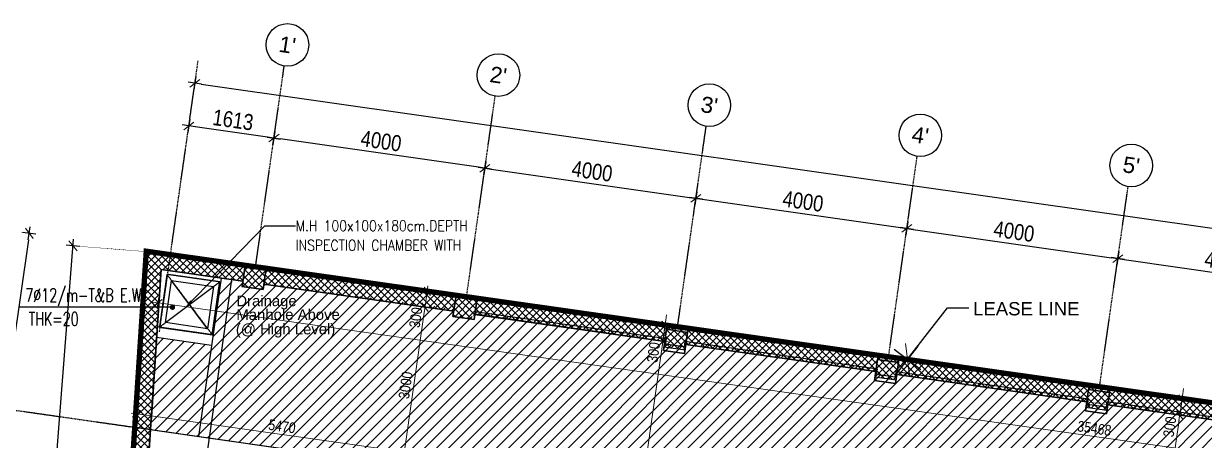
# Model space of a CAD drawing. Header units: inches. Extents: x 676944 to 1044153, y 326920 to 502369.
# Drawn here: x 698436 to 720598, y 398088 to 405906 of the extents above; entities that cross this region are included whole.
import ezdxf
from ezdxf.enums import TextEntityAlignment as Align

# ---------------------------------------------------------------- set-up
doc = ezdxf.new("R2010")
doc.units = ezdxf.units.IN
doc.header["$MEASUREMENT"] = 0
for name, pattern in [('CENTER', [50.8, 31.75, -6.35, 6.35, -6.35]), ('DASHED2', [9.525, 6.35, -3.175]), ('DOT2', [3.175, 0, -3.175]), ('HIDDEN', [9.525, 6.35, -3.175])]:
    doc.linetypes.add(name, pattern=pattern)
for name, color, linetype, lineweight in [('A-DIMENSION', 7, 'Continuous', 9), ('A-HATCH CONCRETE', 254, 'Continuous', 5), ('A-LEASING LINE', 7, 'DASHED2', 9), ('wall hatch', 252, 'Continuous', 0)]:
    doc.layers.add(name, color=color, linetype=linetype, lineweight=lineweight)
for name, color, linetype in [('Axis', 9, 'CENTER'), ('dim-axis', 15, 'Continuous'), ('P-PIPE-DRA', 40, 'Continuous'), ('P-PIPE-DRA-TXT', 181, 'Continuous'), ('S-BEAM', 2, 'Continuous'), ('S-COL', 210, 'Continuous'), ('S-COL-1', 7, 'Continuous'), ('S-HAT', 45, 'Continuous'), ('S-REIN-TXT', 3, 'Continuous'), ('S-WALL', 1, 'Continuous'), ('SHAFT', 7, 'Continuous'), ('TAXT', 3, 'Continuous'), ('TEXT', 181, 'Continuous'), ('THN', 1, 'Continuous')]:
    doc.layers.add(name, color=color, linetype=linetype)
doc.styles.add('ARIAL', font='ARIALN.TTF')
doc.styles.add('ROMAND', font='ROMAND.shx')
doc.styles.add('SS', font='romand.shx', dxfattribs={"width": 0.85, "height": 200})
doc.styles.get("Standard").update_dxf_attribs({"font": 'arial.ttf'})
doc.styles.add('style1', font='arial.ttf')
doc.dimstyles.new('DIM-100', dxfattribs={"dimscale": 150, "dimtxt": 2, "dimasz": 1, "dimexe": 0.75, "dimexo": 1, "dimgap": 0.5, "dimtad": 1, "dimdec": 0, "dimzin": 11, "dimdsep": 46, "dimtxsty": 'ARIAL', "dimblk": 'R', "dimcen": 2.5, "dimdle": 1, "dimclrd": 256, "dimclre": 256, "dimclrt": 256, "dimazin": 0, "dimtfac": 1, "dimtdec": 0, "dimtix": 1, "dimtmove": 2, "dimatfit": 3, "dimldrblk": 'R', "dimtolj": 1, "dimtzin": 3, "dimlwd": -1, "dimlwe": 13, "dimarcsym": 0})
doc.dimstyles.new('ELSAYED', dxfattribs={"dimtxt": 250, "dimasz": 180, "dimexe": 0, "dimexo": 0, "dimgap": 0.025, "dimtad": 1, "dimlfac": 0.001, "dimzin": 0, "dimdsep": 46, "dimtxsty": 'SS', "dimcen": 0, "dimdle": 0.02, "dimclrd": 1, "dimclre": 1, "dimclrt": 1, "dimadec": 0, "dimazin": 0, "dimtfac": 1, "dimtix": 1, "dimtmove": 2, "dimatfit": 1, "dimfxl": 0, "dimtolj": 1, "dimtzin": 0, "dimlwe": -1, "dimarcsym": 0})
doc.dimstyles.get("Standard").update_dxf_attribs({"dimtxt": 0.18, "dimasz": 0.18, "dimexe": 0.18, "dimexo": 0.0625, "dimgap": 0.09, "dimtad": 0, "dimtih": 1, "dimtoh": 1, "dimdec": 4, "dimzin": 0, "dimdsep": 46, "dimtxsty": 'Standard', "dimcen": 0.09, "dimadec": 0, "dimazin": 0, "dimtfac": 1, "dimtdec": 4, "dimtofl": 0, "dimtmove": 0, "dimatfit": 3, "dimfxl": 1, "dimtolj": 1, "dimtzin": 0, "dimarcsym": 0})
pattern_1 = [(45, (190988.5, 110389.5), (-66.291261, 66.291261), []), (135, (190988.5, 110389.5), (-66.291261, -66.291261), [])]

# ---------------------------------------------------------------- blocks, each defined once
blk = doc.blocks.new('R')
for p, q in [((0, -1.05), (0, 1.05)), ((-1.05, 0), (1.05, 0))]:
    blk.add_line(p, q)
at = {"color": 4, "lineweight": 13}
blk.add_line((-0.707, -0.707), (0.707, 0.707), dxfattribs=at)
blk = doc.blocks.new('*D203')
at = {"layer": 'A-DIMENSION', "linetype": 'DOT2', "lineweight": 13, "transparency": 16777216}
for p, q in [((700976, 400805), (700946, 400594)), ((736089, 395793), (736058, 395582))]:
    blk.add_line(p, q, dxfattribs=at)
at = {"layer": 'A-DIMENSION', "transparency": 16777216}
blk.add_line((701056, 400654), (735970, 395670), dxfattribs=at)
at = {"layer": 'Defpoints', "color": 0, "transparency": 16777216}
for p in [(700990, 400904), (736103, 395892), (736069, 395656)]:
    blk.add_point(p, dxfattribs=at)
at = {"layer": 'A-DIMENSION', "transparency": 16777216, "xscale": 100, "yscale": 100, "zscale": 100}
for p, rotation in [((700957, 400668), 171.8770136125117), ((736069, 395656), 351.8770136125117)]:
    blk.add_blockref('R', p, dxfattribs=dict(at, rotation=rotation))
at = {"layer": 'A-DIMENSION', "transparency": 16777216, "insert": (718534, 398313), "char_height": 200, "attachment_point": 5, "rotation": 351.877, "style": 'ARIAL'}
blk.add_mtext('\\A1;35468', dxfattribs=at)
blk = doc.blocks.new('*D207')
at = {"layer": 'A-DIMENSION', "linetype": 'DOT2', "lineweight": 13, "transparency": 16777216}
for p, q in [((717971, 398873), (720211, 398554)), ((716382, 387736), (718621, 387417))]:
    blk.add_line(p, q, dxfattribs=at)
at = {"layer": 'A-DIMENSION', "transparency": 16777216}
blk.add_line((718561, 387526), (720122, 398465), dxfattribs=at)
at = {"layer": 'Defpoints', "color": 0, "transparency": 16777216}
for p in [(717872, 398887), (720136, 398564), (716283, 387750)]:
    blk.add_point(p, dxfattribs=at)
at = {"layer": 'A-DIMENSION', "transparency": 16777216, "xscale": 100, "yscale": 100, "zscale": 100}
for p, rotation in [((720136, 398564), 81.87733064585014), ((718547, 387427), 261.8773306458501)]:
    blk.add_blockref('R', p, dxfattribs=dict(at, rotation=rotation))
at = {"layer": 'A-DIMENSION', "transparency": 16777216, "insert": (719191, 393017), "char_height": 200, "attachment_point": 5, "rotation": 81.8773, "style": 'ARIAL'}
blk.add_mtext('\\A1;11250', dxfattribs=at)
blk = doc.blocks.new('*D174')
at = {"layer": 'A-DIMENSION', "linetype": 'DOT2', "lineweight": 13, "transparency": 16777216}
for p, q in [((700536, 398432), (700569, 398661)), ((705951, 397660), (705983, 397888))]:
    blk.add_line(p, q, dxfattribs=at)
at = {"layer": 'A-DIMENSION', "transparency": 16777216}
blk.add_line((705874, 397828), (700657, 398572), dxfattribs=at)
at = {"layer": 'Defpoints', "color": 0, "transparency": 16777216}
for p in [(700558, 398586), (700522, 398333), (705937, 397561)]:
    blk.add_point(p, dxfattribs=at)
at = {"layer": 'A-DIMENSION', "transparency": 16777216, "xscale": 100, "yscale": 100, "zscale": 100}
for p, rotation in [((700558, 398586), 171.8773290511251), ((705973, 397814), 351.8773290511251)]:
    blk.add_blockref('R', p, dxfattribs=dict(at, rotation=rotation))
at = {"layer": 'A-DIMENSION', "transparency": 16777216, "insert": (703287, 398351), "char_height": 200, "attachment_point": 5, "rotation": 351.8773, "style": 'ARIAL'}
blk.add_mtext('\\A1;5470', dxfattribs=at)
blk = doc.blocks.new('*D175')
at = {"layer": 'A-DIMENSION', "transparency": 16777216}
for p, q in [((720193, 398960), (720207, 399059)), ((720136, 398564), (720179, 398861)), ((720122, 398465), (720108, 398366))]:
    blk.add_line(p, q, dxfattribs=at)
at = {"layer": 'A-DIMENSION', "linetype": 'DOT2', "lineweight": 13, "transparency": 16777216}
for p, q in [((720119, 398870), (720105, 398872)), ((719977, 398587), (720211, 398554))]:
    blk.add_line(p, q, dxfattribs=at)
at = {"layer": 'Defpoints', "color": 0, "transparency": 16777216}
for p in [(720179, 398861), (720218, 398856), (719878, 398601)]:
    blk.add_point(p, dxfattribs=at)
at = {"layer": 'A-DIMENSION', "transparency": 16777216, "xscale": 100, "yscale": 100, "zscale": 100}
for p, rotation in [((720179, 398861), 261.8773306445784), ((720136, 398564), 81.87733064457838)]:
    blk.add_blockref('R', p, dxfattribs=dict(at, rotation=rotation))
at = {"layer": 'A-DIMENSION', "transparency": 16777216, "insert": (719948, 398343), "char_height": 200, "attachment_point": 5, "rotation": 81.8773, "style": 'ARIAL'}
blk.add_mtext('\\A1;300', dxfattribs=at)
blk = doc.blocks.new('*D176')
at = {"layer": 'A-DIMENSION', "linetype": 'DOT2', "lineweight": 13, "transparency": 16777216}
for p, q in [((706013, 400883), (705937, 400894)), ((705971, 400586), (705894, 400597))]:
    blk.add_line(p, q, dxfattribs=at)
at = {"layer": 'A-DIMENSION', "transparency": 16777216}
blk.add_line((705997, 400784), (705983, 400685), dxfattribs=at)
at = {"layer": 'Defpoints', "color": 0, "transparency": 16777216}
for p in [(706112, 400869), (705969, 400586), (706070, 400572)]:
    blk.add_point(p, dxfattribs=at)
at = {"layer": 'A-DIMENSION', "transparency": 16777216, "xscale": 100, "yscale": 100, "zscale": 100}
for p, rotation in [((706011, 400883), 81.87732905002422), ((705969, 400586), 261.8773290500242)]:
    blk.add_blockref('R', p, dxfattribs=dict(at, rotation=rotation))
at = {"layer": 'A-DIMENSION', "transparency": 16777216, "insert": (705797, 400393), "char_height": 200, "attachment_point": 5, "rotation": 81.8773, "style": 'ARIAL'}
blk.add_mtext('\\A1;300', dxfattribs=at)
blk = doc.blocks.new('*D177')
at = {"layer": 'A-DIMENSION', "transparency": 16777216}
blk.add_line((705954, 400487), (705559, 397716), dxfattribs=at)
at = {"layer": 'A-DIMENSION', "linetype": 'DOT2', "lineweight": 13, "transparency": 16777216}
for p, q in [((705971, 400586), (705894, 400597)), ((705838, 397575), (705471, 397627))]:
    blk.add_line(p, q, dxfattribs=at)
at = {"layer": 'Defpoints', "color": 0, "transparency": 16777216}
for p in [(706070, 400572), (705545, 397617), (705937, 397561)]:
    blk.add_point(p, dxfattribs=at)
at = {"layer": 'A-DIMENSION', "transparency": 16777216, "xscale": 100, "yscale": 100, "zscale": 100}
for p, rotation in [((705969, 400586), 81.87732904774347), ((705545, 397617), 261.8773290477435)]:
    blk.add_blockref('R', p, dxfattribs=dict(at, rotation=rotation))
at = {"layer": 'A-DIMENSION', "transparency": 16777216, "insert": (705606, 399123), "char_height": 200, "attachment_point": 5, "rotation": 81.8773, "style": 'ARIAL'}
blk.add_mtext('\\A1;3000', dxfattribs=at)
blk = doc.blocks.new('*D220')
at = {"layer": 'A-DIMENSION', "transparency": 16777216}
blk.add_line((709035, 390148), (710420, 399850), dxfattribs=at)
at = {"layer": 'A-DIMENSION', "linetype": 'DOT2', "lineweight": 13, "transparency": 16777216}
for p, q in [((710498, 399940), (710508, 399938)), ((709006, 390052), (708947, 390060))]:
    blk.add_line(p, q, dxfattribs=at)
at = {"layer": 'Defpoints', "color": 0, "transparency": 16777216}
for p in [(710399, 399954), (710434, 399949), (709105, 390038)]:
    blk.add_point(p, dxfattribs=at)
at = {"layer": 'A-DIMENSION', "transparency": 16777216, "xscale": 100, "yscale": 100, "zscale": 100}
for p, rotation in [((710434, 399949), 81.87732904774347), ((709021, 390049), 261.8773290477435)]:
    blk.add_blockref('R', p, dxfattribs=dict(at, rotation=rotation))
at = {"layer": 'A-DIMENSION', "transparency": 16777216, "insert": (709577, 395021), "char_height": 200, "attachment_point": 5, "rotation": 81.8773, "style": 'ARIAL'}
blk.add_mtext('\\A1;10000', dxfattribs=at)
blk = doc.blocks.new('*D221')
at = {"layer": 'A-DIMENSION', "linetype": 'DOT2', "lineweight": 13, "transparency": 16777216}
for p, q in [((710412, 400255), (710402, 400256)), ((710498, 399940), (710508, 399938))]:
    blk.add_line(p, q, dxfattribs=at)
at = {"layer": 'A-DIMENSION', "transparency": 16777216}
for p, q in [((710434, 399949), (710476, 400246)), ((710490, 400345), (710504, 400444)), ((710420, 399850), (710406, 399751))]:
    blk.add_line(p, q, dxfattribs=at)
at = {"layer": 'Defpoints', "color": 0, "transparency": 16777216}
for p in [(710476, 400246), (710511, 400241), (710399, 399954)]:
    blk.add_point(p, dxfattribs=at)
at = {"layer": 'A-DIMENSION', "transparency": 16777216, "xscale": 100, "yscale": 100, "zscale": 100}
for p, rotation in [((710476, 400246), 261.8773290477435), ((710434, 399949), 81.87732904774347)]:
    blk.add_blockref('R', p, dxfattribs=dict(at, rotation=rotation))
at = {"layer": 'A-DIMENSION', "transparency": 16777216, "insert": (710259, 399739), "char_height": 200, "attachment_point": 5, "rotation": 81.8773, "style": 'ARIAL'}
blk.add_mtext('\\A1;300', dxfattribs=at)
blk = doc.blocks.new('SDFGBS')
at = {"color": 254, "linetype": 'Continuous', "ltscale": 100}
blk.add_lwpolyline([(548358.7, 199352.4), (548358.7, 205055.3), (548158.7, 205052.4), (546609.2, 205052.4), (546609.2, 211052.4), (542748.5, 211052.4), (542748.5, 217853.6), (543751.9, 217706.5), (543785.2, 217903.8), (544329.2, 221715.1), (545372.1, 229020.7), (545414.4, 229317.7), (509749.2, 234378), (508982.7, 222668.9), (530759.5, 219560.9), (530757.7, 213002.3), (529859.4, 213002.3), (529859.4, 212802.4), (529859.4, 209552.4), (521809.4, 209552.4), (521809.4, 209352.4), (521809.4, 199352.4), (548358.7, 199352.4)], dxfattribs=at)
at = {"layer": 'S-WALL', "color": 254}
blk.add_lwpolyline([(509749.2, 234378), (509749.2, 234378), (507454.1, 199352.4), (557584.1, 199352.4), (559375.7, 227295.1), (545410.2, 229288.3)], dxfattribs=at)
blk = doc.blocks.new('*D339')
at = {"layer": 'Defpoints', "color": 0, "transparency": 16777216}
for p in [(204628, 452314), (204628, 452314), (206212, 451990)]:
    blk.add_point(p, dxfattribs=at)
at = {"layer": 'dim-axis', "linetype": 'DOT2', "lineweight": 13, "transparency": 16777216}
for p, q in [((204607, 452166), (204612, 452203)), ((206233, 452139), (206241, 452198))]:
    blk.add_line(p, q, dxfattribs=at)
at = {"layer": 'dim-axis', "transparency": 16777216}
blk.add_line((206107, 452103), (204747, 452297), dxfattribs=at)
at = {"layer": 'dim-axis', "transparency": 16777216, "xscale": 120, "yscale": 120, "zscale": 120}
for p, rotation in [((204628, 452314), 171.873611255054), ((206226, 452086), 351.8736112550541)]:
    blk.add_blockref('R', p, dxfattribs=dict(at, rotation=rotation))
at = {"layer": 'dim-axis', "transparency": 16777216, "insert": (205459, 452426), "char_height": 300, "attachment_point": 5, "rotation": 351.8736, "style": 'ARIAL'}
blk.add_mtext('\\A1;1613', dxfattribs=at)
blk = doc.blocks.new('*D340')
at = {"layer": 'Defpoints', "color": 0, "transparency": 16777216}
for p in [(210145, 451238), (214145, 450956), (214145, 450956)]:
    blk.add_point(p, dxfattribs=at)
at = {"layer": 'dim-axis', "linetype": 'DOT2', "lineweight": 13, "transparency": 16777216}
for p, q in [((210166, 451387), (210201, 451632)), ((214166, 451104), (214161, 451067))]:
    blk.add_line(p, q, dxfattribs=at)
at = {"layer": 'dim-axis', "transparency": 16777216}
blk.add_line((210304, 451504), (214026, 450972), dxfattribs=at)
at = {"layer": 'dim-axis', "transparency": 16777216, "xscale": 120, "yscale": 120, "zscale": 120}
for p, rotation in [((210185, 451521), 171.873611255054), ((214145, 450956), 351.8736112550541)]:
    blk.add_blockref('R', p, dxfattribs=dict(at, rotation=rotation))
at = {"layer": 'dim-axis', "transparency": 16777216, "insert": (212198, 451464), "char_height": 300, "attachment_point": 5, "rotation": 351.8736, "style": 'ARIAL'}
blk.add_mtext('\\A1;4000', dxfattribs=at)
blk = doc.blocks.new('*D341')
at = {"layer": 'Defpoints', "color": 0, "transparency": 16777216}
for p in [(218105, 450390), (218105, 450390), (213929, 449440)]:
    blk.add_point(p, dxfattribs=at)
at = {"layer": 'dim-axis', "linetype": 'DOT2', "lineweight": 13, "transparency": 16777216}
for p, q in [((213950, 449589), (214161, 451067)), ((218126, 450539), (218121, 450501))]:
    blk.add_line(p, q, dxfattribs=at)
at = {"layer": 'dim-axis', "transparency": 16777216}
blk.add_line((214264, 450939), (217986, 450407), dxfattribs=at)
at = {"layer": 'dim-axis', "transparency": 16777216, "xscale": 120, "yscale": 120, "zscale": 120}
for p, rotation in [((214145, 450955), 171.873611255054), ((218105, 450390), 351.8736112550541)]:
    blk.add_blockref('R', p, dxfattribs=dict(at, rotation=rotation))
at = {"layer": 'dim-axis', "transparency": 16777216, "insert": (216157, 450899), "char_height": 300, "attachment_point": 5, "rotation": 351.8736, "style": 'ARIAL'}
blk.add_mtext('\\A1;4000', dxfattribs=at)
blk = doc.blocks.new('*D342')
at = {"layer": 'Defpoints', "color": 0, "transparency": 16777216}
for p in [(222065, 449825), (222065, 449825), (217889, 448875)]:
    blk.add_point(p, dxfattribs=at)
at = {"layer": 'dim-axis', "linetype": 'DOT2', "lineweight": 13, "transparency": 16777216}
for p, q in [((217910, 449023), (218121, 450501)), ((222086, 449973), (222081, 449936))]:
    blk.add_line(p, q, dxfattribs=at)
at = {"layer": 'dim-axis', "transparency": 16777216}
blk.add_line((218224, 450373), (221946, 449842), dxfattribs=at)
at = {"layer": 'dim-axis', "transparency": 16777216, "xscale": 120, "yscale": 120, "zscale": 120}
for p, rotation in [((218105, 450390), 171.873611255054), ((222065, 449825), 351.8736112550541)]:
    blk.add_blockref('R', p, dxfattribs=dict(at, rotation=rotation))
at = {"layer": 'dim-axis', "transparency": 16777216, "insert": (220117, 450333), "char_height": 300, "attachment_point": 5, "rotation": 351.8736, "style": 'ARIAL'}
blk.add_mtext('\\A1;4000', dxfattribs=at)
blk = doc.blocks.new('*D343')
at = {"layer": 'Defpoints', "color": 0, "transparency": 16777216}
for p in [(222065, 449825), (226025, 449259), (226025, 449259)]:
    blk.add_point(p, dxfattribs=at)
at = {"layer": 'dim-axis', "linetype": 'DOT2', "lineweight": 13, "transparency": 16777216}
for p, q in [((222044, 449676), (222049, 449713)), ((226003, 449111), (226009, 449148))]:
    blk.add_line(p, q, dxfattribs=at)
at = {"layer": 'dim-axis', "transparency": 16777216}
blk.add_line((222184, 449808), (225906, 449276), dxfattribs=at)
at = {"layer": 'dim-axis', "transparency": 16777216, "xscale": 120, "yscale": 120, "zscale": 120}
for p, rotation in [((222065, 449825), 171.873611255054), ((226025, 449259), 351.8736112550541)]:
    blk.add_blockref('R', p, dxfattribs=dict(at, rotation=rotation))
at = {"layer": 'dim-axis', "transparency": 16777216, "insert": (224077, 449768), "char_height": 300, "attachment_point": 5, "rotation": 351.8736, "style": 'ARIAL'}
blk.add_mtext('\\A1;4000', dxfattribs=at)
blk = doc.blocks.new('*D349')
at = {"layer": 'Defpoints', "color": 0, "transparency": 16777216}
for p in [(206226, 452086), (206226, 452086), (210185, 451521)]:
    blk.add_point(p, dxfattribs=at)
at = {"layer": 'dim-axis', "linetype": 'DOT2', "lineweight": 13, "transparency": 16777216}
for p, q in [((206204, 451938), (206210, 451975)), ((210207, 451669), (210201, 451632))]:
    blk.add_line(p, q, dxfattribs=at)
at = {"layer": 'dim-axis', "transparency": 16777216}
blk.add_line((210067, 451538), (206344, 452069), dxfattribs=at)
at = {"layer": 'dim-axis', "transparency": 16777216, "xscale": 120, "yscale": 120, "zscale": 120}
for p, rotation in [((206226, 452086), 171.873611255054), ((210185, 451521), 351.8736112550541)]:
    blk.add_blockref('R', p, dxfattribs=dict(at, rotation=rotation))
at = {"layer": 'dim-axis', "transparency": 16777216, "insert": (208238, 452030), "char_height": 300, "attachment_point": 5, "rotation": 351.8736, "style": 'ARIAL'}
blk.add_mtext('\\A1;4000', dxfattribs=at)
blk = doc.blocks.new('*D351')
at = {"layer": 'Defpoints', "color": 0, "transparency": 16777216}
for p in [(204286, 449920), (254360, 446044), (253905, 442849)]:
    blk.add_point(p, dxfattribs=at)
at = {"layer": 'dim-axis', "linetype": 'DOT2', "lineweight": 13, "transparency": 16777216}
for p, q in [((204308, 450069), (204758, 453227)), ((253926, 442997), (254376, 446155))]:
    blk.add_line(p, q, dxfattribs=at)
at = {"layer": 'dim-axis', "transparency": 16777216}
blk.add_line((204861, 453098), (254241, 446061), dxfattribs=at)
at = {"layer": 'dim-axis', "transparency": 16777216, "xscale": 120, "yscale": 120, "zscale": 120}
for p, rotation in [((204742, 453115), 171.8890881608404), ((254360, 446044), 351.8890881608405)]:
    blk.add_blockref('R', p, dxfattribs=dict(at, rotation=rotation))
at = {"layer": 'dim-axis', "transparency": 16777216, "insert": (229583, 449805), "char_height": 300, "attachment_point": 5, "rotation": 351.8891, "style": 'ARIAL'}
blk.add_mtext('\\A1;50119', dxfattribs=at)
blk = doc.blocks.new('*D355')
at = {"layer": 'Defpoints', "color": 0, "transparency": 16777216}
for p in [(201634, 450299), (201164, 447010), (201164, 447010)]:
    blk.add_point(p, dxfattribs=at)
at = {"layer": 'dim-axis', "transparency": 16777216}
blk.add_line((201617, 450180), (201181, 447129), dxfattribs=at)
at = {"layer": 'dim-axis', "linetype": 'DOT2', "lineweight": 13, "transparency": 16777216}
for p, q in [((201485, 450320), (201523, 450315)), ((201016, 447031), (201053, 447026))]:
    blk.add_line(p, q, dxfattribs=at)
at = {"layer": 'dim-axis', "transparency": 16777216, "xscale": 120, "yscale": 120, "zscale": 120}
for p, rotation in [((201634, 450299), 81.87726634255867), ((201164, 447010), 261.8772663425587)]:
    blk.add_blockref('R', p, dxfattribs=dict(at, rotation=rotation))
at = {"layer": 'dim-axis', "transparency": 16777216, "insert": (201173, 448687), "char_height": 300, "attachment_point": 5, "rotation": 81.8773, "style": 'ARIAL'}
blk.add_mtext('\\A1;3322', dxfattribs=at)
blk = doc.blocks.new('*D154')
at = {"layer": 'Defpoints', "color": 0, "transparency": 16777216}
for p in [(202455, 450064), (204286, 449920), (201546, 414937)]:
    blk.add_point(p, dxfattribs=at)
at = {"layer": 'dim-axis', "transparency": 16777216}
blk.add_line((199724, 415201), (202446, 449944), dxfattribs=at)
at = {"layer": 'dim-axis', "linetype": 'DOT2', "lineweight": 13, "transparency": 16777216}
for p, q in [((204137, 449932), (202343, 450073)), ((201396, 414949), (199602, 415090))]:
    blk.add_line(p, q, dxfattribs=at)
at = {"layer": 'dim-axis', "transparency": 16777216, "xscale": 120, "yscale": 120, "zscale": 120}
for p, rotation in [((202455, 450064), 85.52071850426819), ((199714, 415081), 265.5207185042681)]:
    blk.add_blockref('R', p, dxfattribs=dict(at, rotation=rotation))
at = {"layer": 'dim-axis', "transparency": 16777216, "insert": (200857, 432590), "char_height": 300, "attachment_point": 5, "rotation": 85.5207, "style": 'ARIAL'}
blk.add_mtext('\\A1;35090', dxfattribs=at)
blk = doc.blocks.new('FSDRHGT')
at = {"layer": 'Axis', "ltscale": 0.5}
for p, q in [((204076.4, 448448.5), (204802.7, 453536.2)), ((205880.6, 449670.2), (206418.4, 453437.1)), ((209840.5, 449105), (210378.3, 452871.9)), ((213800.3, 448539.9), (214338.2, 452306.8)), ((217760.2, 447974.7), (218298.1, 451741.6)), ((221720.1, 447409.5), (222257.9, 451176.4)), ((199802.9, 447204.3), (203612.8, 446660.5))]:
    blk.add_line(p, q, dxfattribs=at)
at = {"layer": 'Axis', "linetype": 'Continuous'}
for centre in [(206478.7, 453832.5), (210438.4, 453267.4), (214398.2, 452702.2), (218357.9, 452137.1), (222317.7, 451571.9)]:
    blk.add_circle(centre, 400, dxfattribs=at)
at = {"layer": 'S-WALL', "color": 7}
blk.add_lwpolyline([(201534.1, 414937.4), (251664.1, 414937.4), (253455.7, 442880.1), (203829.2, 449963)], close=True, dxfattribs=at)
at = {"layer": 'Axis', "linetype": 'Continuous', "style": 'style1'}
for s, p in [("1'", (206478.7, 453832.5)), ("2'", (210438.4, 453267.4)), ("3'", (214398.2, 452702.2)), ("4'", (218357.9, 452137.1)), ("5'", (222317.7, 451571.9))]:
    blk.add_text(s, height=300, rotation=351.41133, dxfattribs=at).set_placement(p, align=Align.MIDDLE)
at = {"layer": 'dim-axis', "color": 3}
for p1, p2, distance, picture, middle in [((204286.5, 449920.3), (253904.5, 442849), 3227.1, '*D351', (229583, 449805.4)), ((201633.9, 450298.9), (201164.5, 447009.9), 0, '*D355', (201173.3, 448686.7)), ((201546, 414937.4), (204286.5, 449920.3), 1837.1, '*D154', (200857.2, 432590.2))]:
    dim = blk.add_aligned_dim(p1=p1, p2=p2, distance=distance, dimstyle='DIM-100', override={"dimasz": 0.8}, dxfattribs=at)
    dim.commit()
    dim.dimension.update_dxf_attribs({"geometry": picture, "text_midpoint": middle})
for base, p1, p2, angle, picture, middle in [((204628.3, 452314.4), (206211.8, 451990.4), (204628.3, 452314.4), 351.87361, '*D339', (205459.2, 452426.3)), ((206225.5, 452086.3), (210185.4, 451520.9), (206225.6, 452086.4), 171.87361, '*D349', (208237.7, 452029.5)), ((214145.2, 450955.5), (210145, 451238.1), (214145.2, 450955.5), 171.87361, '*D340', (212197.6, 451464.1)), ((218105.1, 450390.1), (213928.9, 449440.1), (218105.1, 450390.1), 171.87361, '*D341', (216157.4, 450898.7)), ((222064.9, 449824.7), (217888.8, 448874.7), (222064.9, 449824.7), 171.87361, '*D342', (220117.3, 450333.2)), ((226024.6, 449259.2), (222064.9, 449824.7), (226024.6, 449259.5), 171.87361, '*D343', (224077, 449767.8))]:
    dim = blk.add_linear_dim(base=base, p1=p1, p2=p2, angle=angle, dimstyle='DIM-100', override={"dimasz": 0.8}, dxfattribs=at)
    dim.commit()
    dim.dimension.update_dxf_attribs({"geometry": picture, "text_midpoint": middle})
blk = doc.blocks.new('CEILING PLAN')
at = {"layer": 'S-HAT'}
h = blk.add_hatch(dxfattribs=at)
h.set_pattern_fill('ANSI31', color=254, scale=50, style=0)
h.set_pattern_definition([(45, (393264, 521461.99), (-112.2532, 112.2532), [])])
h.paths.add_polyline_path([(390318, 485183), (390298, 485040), (390318, 485183), (390195, 484461), (390318, 485183), (389288, 485330), (389175, 483608), (389225, 483596), (394317, 482869), (394317, 482870), (394960, 482778), (424090, 478620), (424090, 478620), (424288, 478592), (426169, 478324), (426169, 478324), (426812, 478232), (426812, 478231), (432656, 477397), (432656, 477398), (433200, 477320), (438161, 476612), (438180, 476910), (438280, 476903), (438456, 479651), (434841, 480167), (434827, 480066), (434480, 480116), (434495, 480216), (430881, 480732), (430867, 480632), (430521, 480681), (430535, 480781), (426922, 481297), (426907, 481197), (426561, 481246), (426575, 481347), (422962, 481862), (422947, 481762), (422601, 481812), (422615, 481912), (419002, 482428), (418988, 482327), (418641, 482377), (418655, 482477), (415042, 482993), (415028, 482892), (414681, 482942), (414696, 483042), (411082, 483558), (411068, 483458), (410722, 483507), (410736, 483607), (407123, 484123), (407108, 484023), (406762, 484072), (406776, 484172), (403163, 484688), (403148, 484588), (402802, 484638), (402816, 484738), (399203, 485253), (399189, 485154), (398842, 485203), (398856, 485303), (395243, 485819), (395229, 485719), (394882, 485769), (394896, 485868), (391301, 486331), (391287, 486232), (390891, 486288), (390905, 486387), (390472, 486373), (390384, 485646)])
at = {"layer": 'P-PIPE-DRA', "color": 254}
blk.add_line((389586, 485898), (386712, 485898), dxfattribs=at)
at = {"layer": 'P-PIPE-DRA', "color": 254, "ltscale": 10, "elevation": 0}
for points in [[(389482, 486514), (389340, 485524), (390330, 485383), (390472, 486373)], [(389454, 485609), (389566, 486401), (390358, 486288), (390246, 485496)]]:
    blk.add_lwpolyline(points, close=True, dxfattribs=at)
at = {"layer": 'P-PIPE-DRA', "color": 254, "const_width": 50}
blk.add_lwpolyline([(389611, 485898, -1), (389561, 485898, -1)], format="xyb", close=True, dxfattribs=at)
at = {"layer": 'S-BEAM', "color": 254, "linetype": 'ByBlock'}
for p, q in [((390498, 486445, 0), (390075, 483475, 0)), ((390696, 486417, 0), (390273, 483446, 0)), ((390347, 485381, 0), (389301, 485530, 0)), ((390318, 485183, 0), (389288, 485330, 0)), ((389213, 483598), (438260, 476597)), ((390273, 483446, 0), (390216, 483050, 0))]:
    blk.add_line(p, q, dxfattribs=at)
at = {"layer": 'S-COL-1', "color": 254, "lineweight": 30}
for points in [[(390891, 486288), (391287, 486232), (391343, 486628), (390947, 486684)], [(394850, 485723), (395246, 485666), (395303, 486062), (394907, 486119)], [(398800, 485088), (399196, 485031), (399253, 485427), (398857, 485484)], [(402760, 484523), (403156, 484466), (403213, 484862), (402817, 484919)], [(406720, 483957), (407116, 483901), (407173, 484297), (406777, 484353)], [(388831, 482948), (389131, 482928), (389175, 483604), (388877, 483646)]]:
    blk.add_lwpolyline(points, close=True, dxfattribs=at)
at = {"layer": 'S-HAT', "color": 254}
blk.add_lwpolyline([(410736, 483607), (407123, 484123), (407108, 484023), (406762, 484072), (406776, 484172), (403163, 484688), (403148, 484588), (402802, 484638), (402816, 484738), (399203, 485253), (399189, 485154), (398842, 485203), (398856, 485303), (395268, 485815), (395246, 485666), (394850, 485723), (394865, 485822), (391301, 486331), (391287, 486232), (390891, 486288), (390905, 486387), (389372, 486606), (389196, 483927), (389175, 483608), (389225, 483596), (394317, 482869)], dxfattribs=at)
at = {"layer": 'S-WALL', "color": 254}
blk.add_lwpolyline([(436928, 451923), (386799, 451923), (389094, 486949), (438720, 479866)], close=True, dxfattribs=at)
for points in [[(389175, 483604), (389372, 486606), (390905, 486387)], [(391301, 486331), (394865, 485822)], [(395261, 485765), (398825, 485257)], [(399221, 485200), (402784, 484692)], [(403180, 484635), (406744, 484126)], [(407140, 484070), (410704, 483561)]]:
    blk.add_lwpolyline(points, dxfattribs=at)
at = {"layer": 'THN', "color": 254}
for p, q in [((389454, 485609, 0), (390358, 486288, 0)), ((390246, 485496, 0), (389566, 486401, 0))]:
    blk.add_line(p, q, dxfattribs=at)
at = {"layer": 'P-PIPE-DRA-TXT', "color": 254, "style": 'SS', "width": 0.85}
for s, p in [('M.H 100x100x180cm.DEPTH', (391899, 487326, 0)), ('INSPECTION CHAMBER WITH', (391895, 486962, 0))]:
    blk.add_text(s, height=200, dxfattribs=at).set_placement(p)
at = {"layer": 'S-REIN-TXT', "color": 254, "style": 'ROMAND', "width": 0.7}
for s, p in [('7%%C12/m-T&B E.W', (387910, 486109, 0)), ('THK=20', (387357, 485678, 0))]:
    blk.add_text(s, height=250, dxfattribs=at).set_placement(p, align=Align.MIDDLE)
at = {"layer": 'P-PIPE-DRA-TXT', "color": 254}
blk.add_leader([(389819, 485881, 0), (391317, 487428, 0), (391895, 487428, 0)], dimstyle='ELSAYED', override={"dimgap": 0.025, "dimtad": 0, "dimfxl": 60}, dxfattribs=at)

msp = doc.modelspace()

# ---------------------------------------------------------------- hatches: boundary and pattern name
at = {"layer": 'wall hatch', "linetype": 'Continuous', "ltscale": 100}
h = msp.add_hatch(dxfattribs=at)
h.set_pattern_fill('ANSI37', color=251, scale=750)
h.set_pattern_definition(pattern_1)
h.paths.add_polyline_path([(701015.9, 401293.3), (701149.4, 401274.2), (701191.8, 401571.2), (700737.7, 401636), (700521.5, 398333.5), (700819.1, 398291.2)])
h.paths.add_polyline_path([(702591.2, 401371.5), (701191.8, 401571.2), (701149.4, 401274.2), (702548.8, 401074.5)])
h = msp.add_hatch(dxfattribs=at)
h.set_pattern_fill('ANSI37', color=251, scale=750)
h.set_pattern_definition([(45, (691253.73, -41876.585), (-66.29126, 66.29126), []), (135, (691253.73, -41876.585), (-66.29126, -66.29126), [])])
h.paths.add_polyline_path([(702534.7, 400975.5), (702930.6, 400919), (702987.2, 401314.9), (702591.2, 401371.5)])
h = msp.add_hatch(dxfattribs=at)
h.set_pattern_fill('ANSI37', color=251, scale=750)
h.set_pattern_definition(pattern_1)
h.paths.add_polyline_path([(702987.2, 401314.9), (702944.8, 401017.9), (706465.5, 400515.5), (706516.9, 400566.8), (706551, 400806.3)])
h.paths.add_polyline_path([(706947, 400749.8), (706904.6, 400452.8), (710410.3, 399952.4), (710480.3, 400022.5), (710511.5, 400241)])
h = msp.add_hatch(dxfattribs=at)
h.set_pattern_fill('ANSI37', color=251, scale=750)
h.set_pattern_definition(pattern_1)
h.paths.add_polyline_path([(706494.5, 400410), (706890.5, 400353.5), (706947, 400749.5), (706551, 400806)])
h = msp.add_hatch(dxfattribs=at)
h.set_pattern_fill('ANSI37', color=251, scale=750)
h.set_pattern_definition(pattern_1)
h.paths.add_polyline_path([(710455, 399844.6), (710850.9, 399788.1), (710907.5, 400184.1), (710511.5, 400240.6)])
h = msp.add_hatch(dxfattribs=at)
h.set_pattern_fill('ANSI37', color=251, scale=750)
h.set_pattern_definition(pattern_1)
h.paths.add_polyline_path([(710907.5, 400184.5), (710907.5, 400184.5), (710866.7, 399898.3), (710879.5, 399885.5), (714429, 399378.9), (714471.4, 399675.9)])
h.paths.add_polyline_path([(714867.4, 399619.3), (714825, 399322.3), (718388.3, 398813.8), (718430.7, 399110.8)])
h = msp.add_hatch(dxfattribs=at)
h.set_pattern_fill('ANSI37', color=251, scale=750)
h.set_pattern_definition(pattern_1)
h.paths.add_polyline_path([(714414.8, 399279.2), (714810.8, 399222.7), (714867.3, 399618.7), (714471.3, 399675.2)])
h = msp.add_hatch(dxfattribs=at)
h.set_pattern_fill('ANSI37', color=251, scale=750)
h.set_pattern_definition(pattern_1)
h.paths.add_polyline_path([(718374, 398713.8), (718770, 398657.2), (718826.5, 399053.2), (718430.5, 399109.7)])
h = msp.add_hatch(dxfattribs=at)
h.set_pattern_fill('ANSI37', color=251, scale=750)
h.set_pattern_definition(pattern_1)
h.paths.add_polyline_path([(722390.4, 398545.6), (718826.6, 399054.3), (718784.3, 398757.3), (722348, 398248.6)])
h.paths.add_polyline_path([(726350.2, 397980.5), (722786.4, 398489.1), (722744, 398192.1), (726305.5, 397683.8), (726308.3, 397686.6)])
h.paths.add_polyline_path([(726746.2, 397923.9), (726703.8, 397626.9), (730267.6, 397118.3), (730310, 397415.3)])
h = msp.add_hatch(dxfattribs=at)
h.set_pattern_fill('ANSI37', color=251, scale=750)
h.set_pattern_definition(pattern_1)
h.paths.add_polyline_path([(700819.8, 398291.1), (700521.9, 398333.4), (700476.1, 397634.9), (700775.5, 397615.3), (700802.6, 398029.9), (700800.3, 398032.2), (700803, 398034.9)])

# ---------------------------------------------------------------- linework, layer by layer
at = {"color": 4, "linetype": 'Continuous', "ltscale": 100}
msp.add_lwpolyline([(739347.2, 366610.4), (739347.2, 372313.3), (739147.2, 372310.4), (737597.7, 372310.4), (737597.7, 378310.4), (733737, 378310.4), (733737, 385111.6), (734740.4, 384964.5), (734773.7, 385161.8), (735317.7, 388973.1), (736360.6, 396278.7), (736402.9, 396575.7), (700737.7, 401636), (699971.2, 389926.9), (721748, 386818.9), (721746.2, 380260.3), (720847.9, 380260.3), (720847.9, 380060.4), (720847.9, 376810.4), (712797.9, 376810.4), (712797.9, 376610.4), (712797.9, 366610.4), (739347.2, 366610.4)], dxfattribs=at)
at = {"layer": 'A-HATCH CONCRETE', "linetype": 'Continuous'}
for p, q in [((706614.5, 400797.1), (706614.7, 400797.2)), ((706659.8, 400790.6), (706659.6, 400790.8)), ((706730.5, 400780.5), (706730.7, 400780.6)), ((706814.4, 400768.5), (706814.2, 400768.7)), ((706846.6, 400763.9), (706846.7, 400764.1)), ((706465.5, 400515.5), (706517.6, 400567.5)), ((710410.3, 399952.4), (710480.3, 400022.5)), ((710526.5, 400238.5), (710526, 400239)), ((710559.1, 400233.8), (710559.5, 400234.2)), ((710675.1, 400217.2), (710675.5, 400217.6)), ((710681.1, 400216.4), (710680.6, 400216.9)), ((710791.1, 400200.7), (710791.5, 400201.1)), ((710835.8, 400194.3), (710835.3, 400194.8)), ((710907.2, 400184.1), (710907.5, 400184.5)), ((710879.5, 399885.5), (710866.7, 399898.3)), ((714619.7, 399654), (714620.3, 399654.6)), ((714702.5, 399642.2), (714701.7, 399643)), ((714735.7, 399637.4), (714736.3, 399638)), ((700508.5, 398138.1), (700509.1, 398138.8)), ((700512.3, 398187.6), (700511.7, 398188.2)), ((700810.8, 398154.3), (700810.2, 398154.9)), ((700811.6, 398176.1), (700812.3, 398176.8))]:
    msp.add_line(p, q, dxfattribs=at)
at = {"layer": 'A-LEASING LINE', "color": 6, "const_width": 100}
msp.add_lwpolyline([(700738.3, 401636), (699971.2, 389926.9), (721848, 386804.6), (721848, 380260.3), (720947.9, 380260.5), (720947.9, 376710.4), (712897.9, 376710.4), (712897.9, 366610.4), (739247.2, 366610.4), (739247.2, 372210.4), (737497.6, 372210.4), (737497.7, 378235.4), (733637, 378235.4), (733637, 385223.7), (734660.6, 385076.9), (735811.4, 393217.7), (735819, 393216.6), (736306.1, 396582.2), (700738.3, 401636)], dxfattribs=at)
at = {"layer": 'S-COL', "linetype": 'ByBlock'}
for points in [[(702534.7, 400975.5), (702930.6, 400919), (702987.2, 401314.9), (702591.2, 401371.5)], [(706494.5, 400410), (706890.5, 400353.5), (706947, 400749.5), (706551, 400806)], [(710455, 399844.6), (710850.9, 399788.1), (710907.5, 400184.1), (710511.5, 400240.6)], [(714414.8, 399279.2), (714810.8, 399222.7), (714867.3, 399618.7), (714471.3, 399675.2)], [(718374, 398713.8), (718770, 398657.2), (718826.5, 399053.2), (718430.5, 399109.7)]]:
    msp.add_lwpolyline(points, close=True, dxfattribs=at)
at = {"layer": 'S-COL'}
msp.add_lwpolyline([(700476.1, 397634.9), (700775.5, 397615.3), (700819.8, 398291.1), (700521.9, 398333.4)], close=True, dxfattribs=at)
at = {"layer": 'S-WALL'}
for points in [[(736398.7, 396546.3), (701195.3, 401570.7)], [(702549.4, 401074.4), (701015.9, 401293.3), (700819.1, 398291.2)], [(702549.4, 401074.4), (701171.8, 401271)], [(706509.3, 400509.2), (702945.4, 401017.9)], [(710469.1, 399944), (706905.3, 400452.7)], [(714429, 399378.9), (710865.1, 399887.5)], [(718388.9, 398813.7), (714825, 399322.3)], [(722348.7, 398248.5), (718784.9, 398757.2)]]:
    msp.add_lwpolyline(points, dxfattribs=at)
at = {"layer": 'SHAFT', "linetype": 'HIDDEN', "ltscale": 0.5}
for p, q in [((701126.2, 401201.7, 0), (701975.1, 400070.6, 0)), ((700985.1, 400211.7, 0), (702116.2, 401060.5, 0)), ((701095.1, 400294.3, 0), (702116.2, 401060.5, 0))]:
    msp.add_line(p, q, dxfattribs=at)
at = {"layer": 'SHAFT', "linetype": 'HIDDEN', "ltscale": 0.5, "elevation": 0}
msp.add_lwpolyline([(701126.2, 401201.7), (700985.1, 400211.7), (701975.1, 400070.6), (702116.2, 401060.5)], close=True, dxfattribs=at)
msp.add_lwpolyline([(701087.5, 400197.1), (701975.1, 400070.6), (702116.2, 401060.5), (701165.9, 401196)], dxfattribs=at)

# ---------------------------------------------------------------- block references
at = {"color": 4, "linetype": 'Continuous'}
for name, p in [('FSDRHGT', (496908.5, -48327)), ('CEILING PLAN', (311644.6, -85312.7)), ('SDFGBS', (190988.5, 167258))]:
    msp.add_blockref(name, p, dxfattribs=at)

# ---------------------------------------------------------------- texts
at = {"layer": 'TAXT', "color": 51, "ltscale": 100, "style": 'style1'}
for s, p in [('Drainage', (702428.8, 400605.3)), ('Manhole Above', (702429.3, 400348.6)), ('(@ High Level)', (702419.3, 400076.4))]:
    msp.add_text(s, height=200, dxfattribs=at).set_placement(p)
at = {"layer": 'TEXT', "ltscale": 0.5, "style": 'style1'}
msp.add_text('LEASE LINE  ', height=250, dxfattribs=at).set_placement((716254.8, 400432.6))

# ---------------------------------------------------------------- dimensions: what is measured, and where the dimension line sits
at = {"layer": 'A-DIMENSION'}
for base, p1, p2, picture, middle, dimtype in [((705968.6, 400586.4), (706111.9, 400869), (706069.5, 400572), '*D176', (705797, 400392.9), 161), ((710476.2, 400245.6), (710399.2, 399954), (710511.5, 400240.6), '*D221', (710258.9, 399738.6), 160), ((720178.9, 398861.3), (719878, 398601.2), (720217.7, 398855.7), '*D175', (719947.6, 398343), 160)]:
    dim = msp.add_linear_dim(base=base, p1=p1, p2=p2, angle=261.87733, dimstyle='Standard', override={"dimscale": 100, "dimtxt": 2, "dimasz": 1, "dimexe": 0.75, "dimexo": 1, "dimgap": 0.5, "dimtad": 1, "dimtih": 0, "dimtoh": 0, "dimdec": 0, "dimzin": 3, "dimtxsty": 'ARIAL', "dimblk": 'R', "dimcen": 2.5, "dimdle": 1, "dimclrd": 256, "dimclre": 256, "dimclrt": 256, "dimadec": 2, "dimtdec": 0, "dimtix": 1, "dimtofl": 1, "dimtmove": 2, "dimldrblk": 'R', "dimfxl": 2.5, "dimtzin": 3, "dimlwd": 65535, "dimlwe": 13}, dxfattribs=at)
    dim.commit()
    dim.dimension.update_dxf_attribs({"geometry": picture, "text_midpoint": middle, "dimtype": dimtype})
for p1, p2, distance, picture, middle in [((700990.3, 400903.9), (736102.7, 395892.3), -238.5, '*D203', (718534.3, 398312.6)), ((716282.9, 387750.3), (717872.5, 398887.4), -2286.9, '*D207', (719191.1, 393017.2))]:
    dim = msp.add_aligned_dim(p1=p1, p2=p2, distance=distance, dimstyle='Standard', override={"dimscale": 100, "dimtxt": 2, "dimasz": 1, "dimexe": 0.75, "dimexo": 1, "dimgap": 0.5, "dimtad": 1, "dimtih": 0, "dimtoh": 0, "dimdec": 0, "dimzin": 3, "dimtxsty": 'ARIAL', "dimblk": 'R', "dimcen": 2.5, "dimdle": 1, "dimclrd": 256, "dimclre": 256, "dimclrt": 256, "dimadec": 2, "dimtdec": 0, "dimtix": 1, "dimtofl": 1, "dimtmove": 2, "dimldrblk": 'R', "dimfxl": 2.5, "dimtzin": 3, "dimlwd": 65535, "dimlwe": 13}, dxfattribs=at)
    dim.commit()
    dim.dimension.update_dxf_attribs({"geometry": picture, "text_midpoint": middle})
for base, p1, p2, angle, picture, middle in [((705544.8, 397616.8), (706069.5, 400572), (705936.7, 397560.9), 81.87733, '*D177', (705606.1, 399123.1)), ((710433.9, 399949.1), (709104.8, 390037.5), (710399.2, 399954), 261.87733, '*D220', (709576.9, 395020.8)), ((700558, 398586.5), (705936.7, 397560.9), (700521.9, 398333.4), 171.87733, '*D174', (703286.9, 398350.6))]:
    dim = msp.add_linear_dim(base=base, p1=p1, p2=p2, angle=angle, dimstyle='Standard', override={"dimscale": 100, "dimtxt": 2, "dimasz": 1, "dimexe": 0.75, "dimexo": 1, "dimgap": 0.5, "dimtad": 1, "dimtih": 0, "dimtoh": 0, "dimdec": 0, "dimzin": 3, "dimtxsty": 'ARIAL', "dimblk": 'R', "dimcen": 2.5, "dimdle": 1, "dimclrd": 256, "dimclre": 256, "dimclrt": 256, "dimadec": 2, "dimtdec": 0, "dimtix": 1, "dimtofl": 1, "dimtmove": 2, "dimldrblk": 'R', "dimfxl": 2.5, "dimtzin": 3, "dimlwd": 65535, "dimlwe": 13}, dxfattribs=at)
    dim.commit()
    dim.dimension.update_dxf_attribs({"geometry": picture, "text_midpoint": middle})

# ---------------------------------------------------------------- leaders
at = {"color": 252, "linetype": 'Continuous', "ltscale": 100}
msp.add_leader([(715027.3, 399608.5), (715774.9, 400575.1), (716176.5, 400575.1)], dimstyle='DIM-100', override={"dimasz": 2, "dimgap": 0.5, "dimtad": 0, "dimclrd": 1}, dxfattribs=at)

doc.saveas('drawing.dxf')
